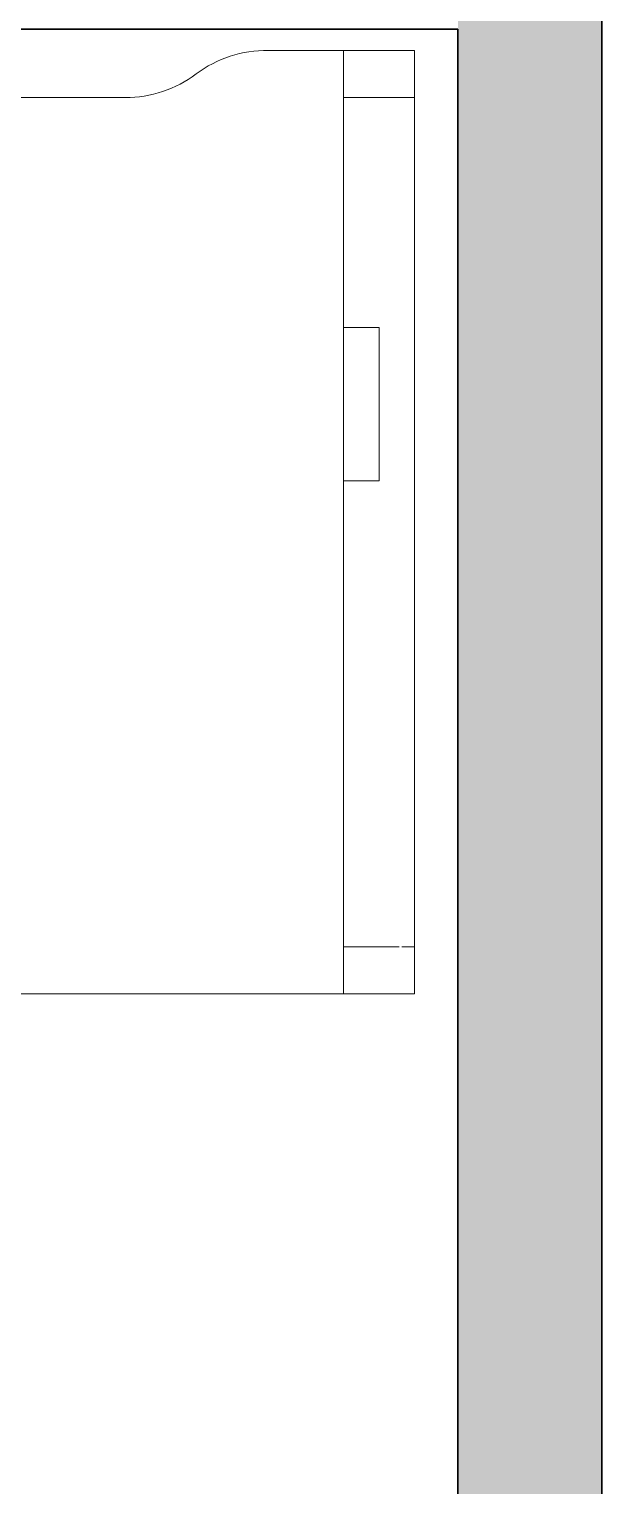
# Model space of a CAD drawing. Header units: millimetres. Extents: x 155927 to 317870, y -36033 to 97293.
# Drawn here: x 178635 to 179121, y 19770 to 21006 of the extents above; entities that cross this region are included whole.
import ezdxf

# ---------------------------------------------------------------- set-up
doc = ezdxf.new("R2010")
doc.units = ezdxf.units.MM
doc.header["$MEASUREMENT"] = 0
for name, color, linetype, lineweight in [('A-WALL', 7, 'CONTINUOUS', 9), ('A-WALL-PATT', 7, 'CONTINUOUS', 9), ('I-FURN', 8, 'CONTINUOUS', 9), ('I-WALL', 7, 'CONTINUOUS', 9)]:
    doc.layers.add(name, color=color, linetype=linetype, lineweight=lineweight)

msp = doc.modelspace()

# ---------------------------------------------------------------- hatches: boundary and pattern name
at = {"layer": 'A-WALL-PATT'}
msp.add_hatch(color=256, dxfattribs=at).paths.add_polyline_path([(179120.8, 15107.6), (179120.8, 16608.8), (179085.8, 16608.8), (179085.8, 17808.8), (179120.8, 17808.8), (179120.8, 24008.8), (179115.8, 24008.8), (179115.8, 25208.8), (179120.8, 25208.8), (179120.8, 26907.6), (178998.8, 26907.6), (178998.8, 15107.6)], flags=0)

# ---------------------------------------------------------------- linework, layer by layer
at = {"layer": 'A-WALL', "lineweight": 30}
for p, q in [((179120.8, 17808.8), (179120.8, 24008.8)), ((178998.8, 21005.6), (178998.8, 15707.6))]:
    msp.add_line(p, q, dxfattribs=at)
at = {"layer": 'I-FURN'}
for p, q in [((178962, 20987.6), (178838.1, 20987.6)), ((178838.1, 20987.6), (178962, 20987.6)), ((178902, 20752.6), (178902, 20987.6)), ((178902, 20987.6), (178902, 20947.6)), ((178902, 20987.6), (178962, 20987.6)), ((178902, 20987.6), (178962, 20987.6)), ((178962, 20947.6), (178962, 20987.6)), ((178962, 20987.6), (178962, 20187.6)), ((178962, 20187.6), (178962, 20987.6)), ((178962, 20987.6), (178962, 20187.6)), ((178717, 20947.6), (178028.8, 20947.6)), ((178028.8, 20947.6), (178717, 20947.6)), ((178902, 20947.6), (178902, 20227.6)), ((178902, 20947.6), (178962, 20947.6)), ((178902, 20947.6), (178962, 20947.6)), ((178962, 20227.6), (178962, 20947.6)), ((178902, 20622.6), (178902, 20752.6)), ((178902, 20752.6), (178932, 20752.6)), ((178902, 20752.6), (178932, 20752.6)), ((178932, 20752.6), (178932, 20622.6)), ((178932, 20622.6), (178932, 20752.6)), ((178902, 20187.6), (178902, 20622.6)), ((178902, 20622.6), (178932, 20622.6)), ((178932, 20622.6), (178902, 20622.6)), ((178902, 20227.6), (178902, 20187.6)), ((178902, 20227.6), (178949.1, 20227.6)), ((178902, 20227.6), (178949.1, 20227.6)), ((178951.4, 20227.6), (178962, 20227.6)), ((178951.4, 20227.6), (178962, 20227.6)), ((178962, 20187.6), (178962, 20227.6)), ((177562, 20187.6), (178962, 20187.6)), ((178962, 20187.6), (177562, 20187.6)), ((178902, 20187.6), (178962, 20187.6)), ((178962, 20187.6), (178902, 20187.6))]:
    msp.add_line(p, q, dxfattribs=at)
for centre, start, end in [((178837, 20887.6), 89.3744, 126.8699), ((178837, 20887.6), 89.3744, 126.8699), ((178717, 21047.6), 270, 306.8699), ((178717, 21047.6), 270, 306.8699)]:
    msp.add_arc(centre, 100, start, end, dxfattribs=at)
at = {"layer": 'I-WALL', "lineweight": 30}
msp.add_line((172635.8, 21005.6), (178998.8, 21005.6), dxfattribs=at)

doc.saveas('drawing.dxf')
